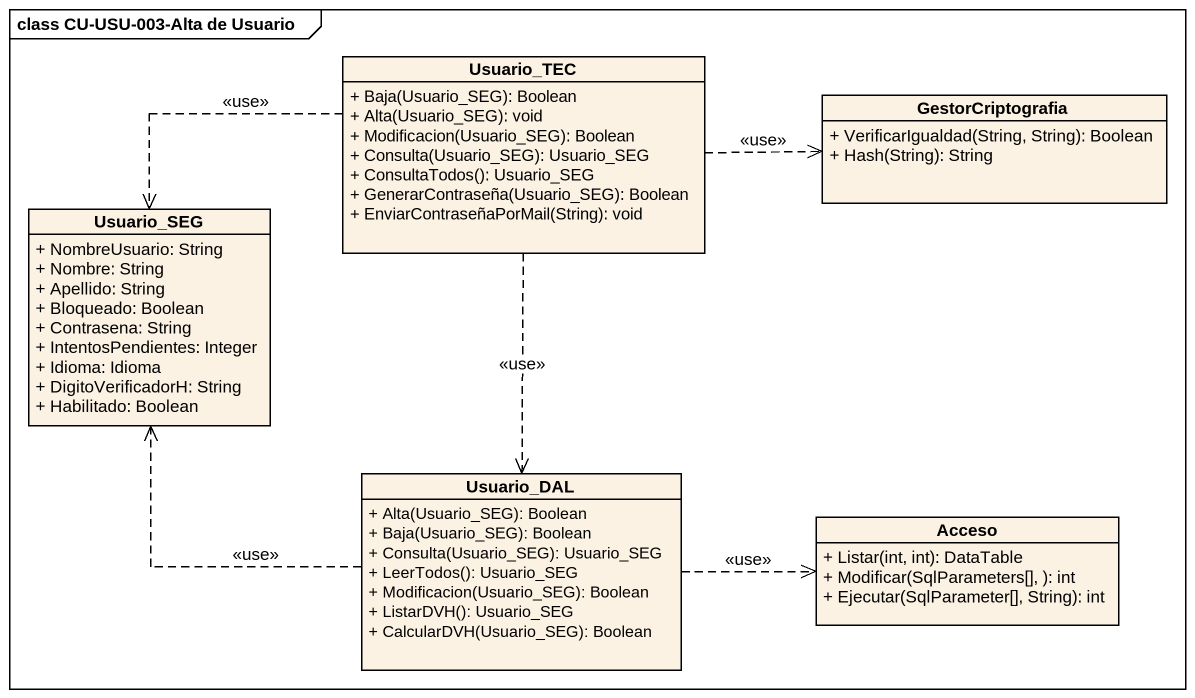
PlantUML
@startuml
mainframe class CU-USU-003-Alta de Usuario
hide circle
hide empty members
skinparam classAttributeIconSize 0
class Usuario_TEC {
  + Baja(Usuario_SEG): Boolean
  + Alta(Usuario_SEG): void
  + Modificacion(Usuario_SEG): Boolean
  + Consulta(Usuario_SEG): Usuario_SEG
  + ConsultaTodos(): Usuario_SEG
  + GenerarContraseña(Usuario_SEG): Boolean
  + EnviarContraseñaPorMail(String): void
}
class GestorCriptografia {
  + VerificarIgualdad(String, String): Boolean
  + Hash(String): String
}
class Usuario_SEG {
  + NombreUsuario: String
  + Nombre: String
  + Apellido: String
  + Bloqueado: Boolean
  + Contrasena: String
  + IntentosPendientes: Integer
  + Idioma: Idioma
  + DigitoVerificadorH: String
  + Habilitado: Boolean
}
class Usuario_DAL {
  + Alta(Usuario_SEG): Boolean
  + Baja(Usuario_SEG): Boolean
  + Consulta(Usuario_SEG): Usuario_SEG
  + LeerTodos(): Usuario_SEG
  + Modificacion(Usuario_SEG): Boolean
  + ListarDVH(): Usuario_SEG
  + CalcularDVH(Usuario_SEG): Boolean
}
class Acceso {
  + Listar(int, int): DataTable
  + Modificar(SqlParameters[], ): int
  + Ejecutar(SqlParameter[], String): int
}
Usuario_TEC .right.> GestorCriptografia : <<use>>
Usuario_TEC .left.> Usuario_SEG : <<use>>
Usuario_TEC ..> Usuario_DAL : <<use>>
Usuario_DAL .up.> Usuario_SEG : <<use>>
Usuario_DAL .right.> Acceso : <<use>>
@enduml
